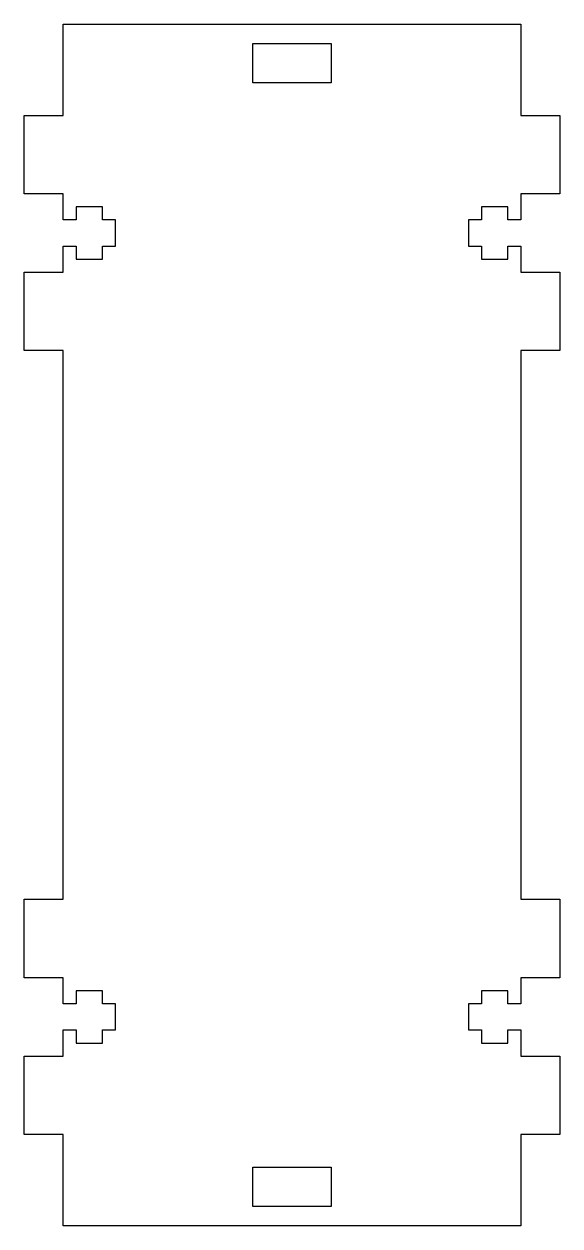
# Model space of a CAD drawing. Extents: x -76 to 6, y -16 to 168.
import ezdxf

# ---------------------------------------------------------------- set-up
doc = ezdxf.new("R2010")
doc.units = 0
doc.layers.get('0').update_dxf_attribs({"linetype": 'CONTINUOUS'})

msp = doc.modelspace()

# ---------------------------------------------------------------- linework, layer by layer
for points in [[(-68, 11.51), (-64, 11.51), (-64, 13.51), (-62, 13.51), (-62, 17.51), (-64, 17.51), (-64, 19.51), (-68, 19.51), (-68, 17.51), (-70, 17.51), (-70, 21.51), (-76, 21.51), (-76, 33.51), (-70, 33.51), (-70, 117.51), (-76, 117.51), (-76, 129.51), (-70, 129.51), (-70, 133.51), (-68, 133.51), (-68, 131.51), (-64, 131.51), (-64, 133.51), (-62, 133.51), (-62, 137.51), (-64, 137.51), (-64, 139.51), (-68, 139.51), (-68, 137.51), (-70, 137.51), (-70, 141.51), (-76, 141.51), (-76, 153.51), (-70, 153.51), (-70, 167.51), (0, 167.51), (0, 153.51), (6, 153.51), (6, 141.51), (0, 141.51), (0, 137.51), (-2, 137.51), (-2, 139.51), (-6, 139.51), (-6, 137.51), (-8, 137.51), (-8, 133.51), (-6, 133.51), (-6, 131.51), (-2, 131.51), (-2, 133.51), (0, 133.51), (0, 129.51), (6, 129.51), (6, 117.51), (0, 117.51), (0, 33.51), (6, 33.51), (6, 21.51), (0, 21.51), (0, 17.51), (-2, 17.51), (-2, 19.51), (-6, 19.51), (-6, 17.51), (-8, 17.51), (-8, 13.51), (-6, 13.51), (-6, 11.51), (-2, 11.51), (-2, 13.51), (0, 13.51), (0, 9.51), (6, 9.51), (6, -2.49), (0, -2.49), (0, -16.49), (-70, -16.49), (-70, -2.49), (-76, -2.49), (-76, 9.51), (-70, 9.51), (-70, 13.51), (-68, 13.51)], [(-41, 164.51), (-29, 164.51), (-29, 158.51), (-41, 158.51)], [(-41, 158.51), (-41, 164.51), (-29, 164.51), (-29, 158.51)], [(-29, -13.49), (-41, -13.49), (-41, -7.49), (-29, -7.49)]]:
    msp.add_lwpolyline(points, close=True)

doc.saveas('drawing.dxf')
